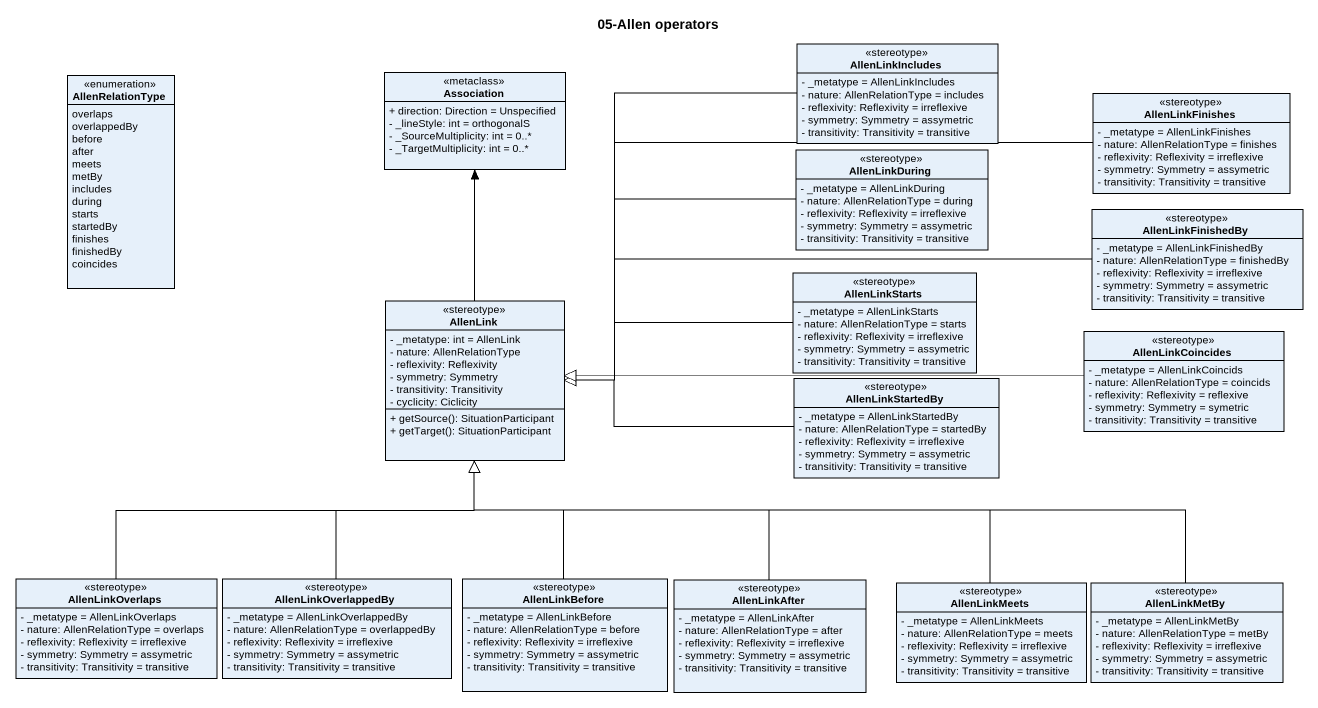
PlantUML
@startuml
title 05-Allen operators
hide circle
hide empty members
skinparam classAttributeIconSize 0
enum AllenRelationType {
  overlaps
  overlappedBy
  before
  after
  meets
  metBy
  includes
  during
  starts
  startedBy
  finishes
  finishedBy
  coincides
}
class Association <<metaclass>> {
  + direction: Direction = Unspecified
  - _lineStyle: int = orthogonalS
  - _SourceMultiplicity: int = 0..*
  - _TargetMultiplicity: int = 0..*
}
class AllenLinkIncludes <<stereotype>> {
  - _metatype = AllenLinkIncludes
  - nature: AllenRelationType = includes
  - reflexivity: Reflexivity = irreflexive
  - symmetry: Symmetry = assymetric
  - transitivity: Transitivity = transitive
}
class AllenLinkFinishes <<stereotype>> {
  - _metatype = AllenLinkFinishes
  - nature: AllenRelationType = finishes
  - reflexivity: Reflexivity = irreflexive
  - symmetry: Symmetry = assymetric
  - transitivity: Transitivity = transitive
}
class AllenLinkDuring <<stereotype>> {
  - _metatype = AllenLinkDuring
  - nature: AllenRelationType = during
  - reflexivity: Reflexivity = irreflexive
  - symmetry: Symmetry = assymetric
  - transitivity: Transitivity = transitive
}
class AllenLinkFinishedBy <<stereotype>> {
  - _metatype = AllenLinkFinishedBy
  - nature: AllenRelationType = finishedBy
  - reflexivity: Reflexivity = irreflexive
  - symmetry: Symmetry = assymetric
  - transitivity: Transitivity = transitive
}
class AllenLink <<stereotype>> {
  - _metatype: int = AllenLink
  - nature: AllenRelationType
  - reflexivity: Reflexivity
  - symmetry: Symmetry
  - transitivity: Transitivity
  - cyclicity: Ciclicity
  + getSource(): SituationParticipant
  + getTarget(): SituationParticipant
}
class AllenLinkStarts <<stereotype>> {
  - _metatype = AllenLinkStarts
  - nature: AllenRelationType = starts
  - reflexivity: Reflexivity = irreflexive
  - symmetry: Symmetry = assymetric
  - transitivity: Transitivity = transitive
}
class AllenLinkCoincides <<stereotype>> {
  - _metatype = AllenLinkCoincids
  - nature: AllenRelationType = coincids
  - reflexivity: Reflexivity = reflexive
  - symmetry: Symmetry = symetric
  - transitivity: Transitivity = transitive
}
class AllenLinkStartedBy <<stereotype>> {
  - _metatype = AllenLinkStartedBy
  - nature: AllenRelationType = startedBy
  - reflexivity: Reflexivity = irreflexive
  - symmetry: Symmetry = assymetric
  - transitivity: Transitivity = transitive
}
class AllenLinkOverlaps <<stereotype>> {
  - _metatype = AllenLinkOverlaps
  - nature: AllenRelationType = overlaps
  - reflexivity: Reflexivity = irreflexive
  - symmetry: Symmetry = assymetric
  - transitivity: Transitivity = transitive
}
class AllenLinkOverlappedBy <<stereotype>> {
  - _metatype = AllenLinkOverlappedBy
  - nature: AllenRelationType = overlappedBy
  - reflexivity: Reflexivity = irreflexive
  - symmetry: Symmetry = assymetric
  - transitivity: Transitivity = transitive
}
class AllenLinkBefore <<stereotype>> {
  - _metatype = AllenLinkBefore
  - nature: AllenRelationType = before
  - reflexivity: Reflexivity = irreflexive
  - symmetry: Symmetry = assymetric
  - transitivity: Transitivity = transitive
}
class AllenLinkAfter <<stereotype>> {
  - _metatype = AllenLinkAfter
  - nature: AllenRelationType = after
  - reflexivity: Reflexivity = irreflexive
  - symmetry: Symmetry = assymetric
  - transitivity: Transitivity = transitive
}
class AllenLinkMeets <<stereotype>> {
  - _metatype = AllenLinkMeets
  - nature: AllenRelationType = meets
  - reflexivity: Reflexivity = irreflexive
  - symmetry: Symmetry = assymetric
  - transitivity: Transitivity = transitive
}
class AllenLinkMetBy <<stereotype>> {
  - _metatype = AllenLinkMetBy
  - nature: AllenRelationType = metBy
  - reflexivity: Reflexivity = irreflexive
  - symmetry: Symmetry = assymetric
  - transitivity: Transitivity = transitive
}
AllenLinkIncludes --|> AllenLink
AllenLinkFinishes -left-|> AllenLink
AllenLinkDuring -left-|> AllenLink
AllenLinkFinishedBy -left-|> AllenLink
AllenLink -up-> Association
AllenLinkStarts -left-|> AllenLink
AllenLinkCoincides -left-|> AllenLink
AllenLinkStartedBy -left-|> AllenLink
AllenLinkOverlaps -up-|> AllenLink
AllenLinkOverlappedBy -up-|> AllenLink
AllenLinkBefore -up-|> AllenLink
AllenLinkAfter -up-|> AllenLink
AllenLinkMeets -left-|> AllenLink
AllenLinkMetBy -left-|> AllenLink
@enduml
